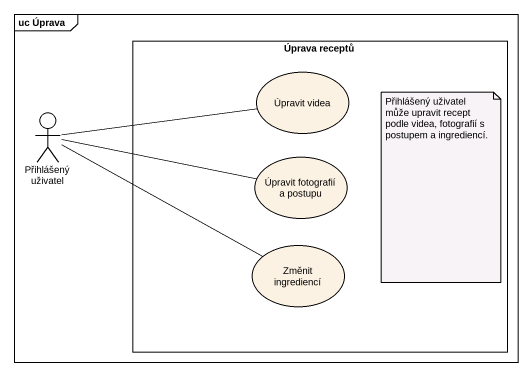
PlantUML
@startuml
mainframe uc Úprava
rectangle "Úprava receptů" as Úprava_receptů {
  usecase "Úpravit videa" as Úpravit_videa
  usecase "Úpravit fotografií a postupu" as Úpravit_fotografií_a_postupu
  usecase "Změnit ingrediencí" as Změnit_ingrediencí
}
actor "Přihlášený uživatel" as Přihlášený_uživatel
Přihlášený_uživatel -right- Úpravit_videa
Přihlášený_uživatel -right- Úpravit_fotografií_a_postupu
Přihlášený_uživatel -right- Změnit_ingrediencí
note as N1
  Přihlášený uživatel může upravit recept podle videa, fotografií s postupem a ingrediencí.
end note
@enduml
